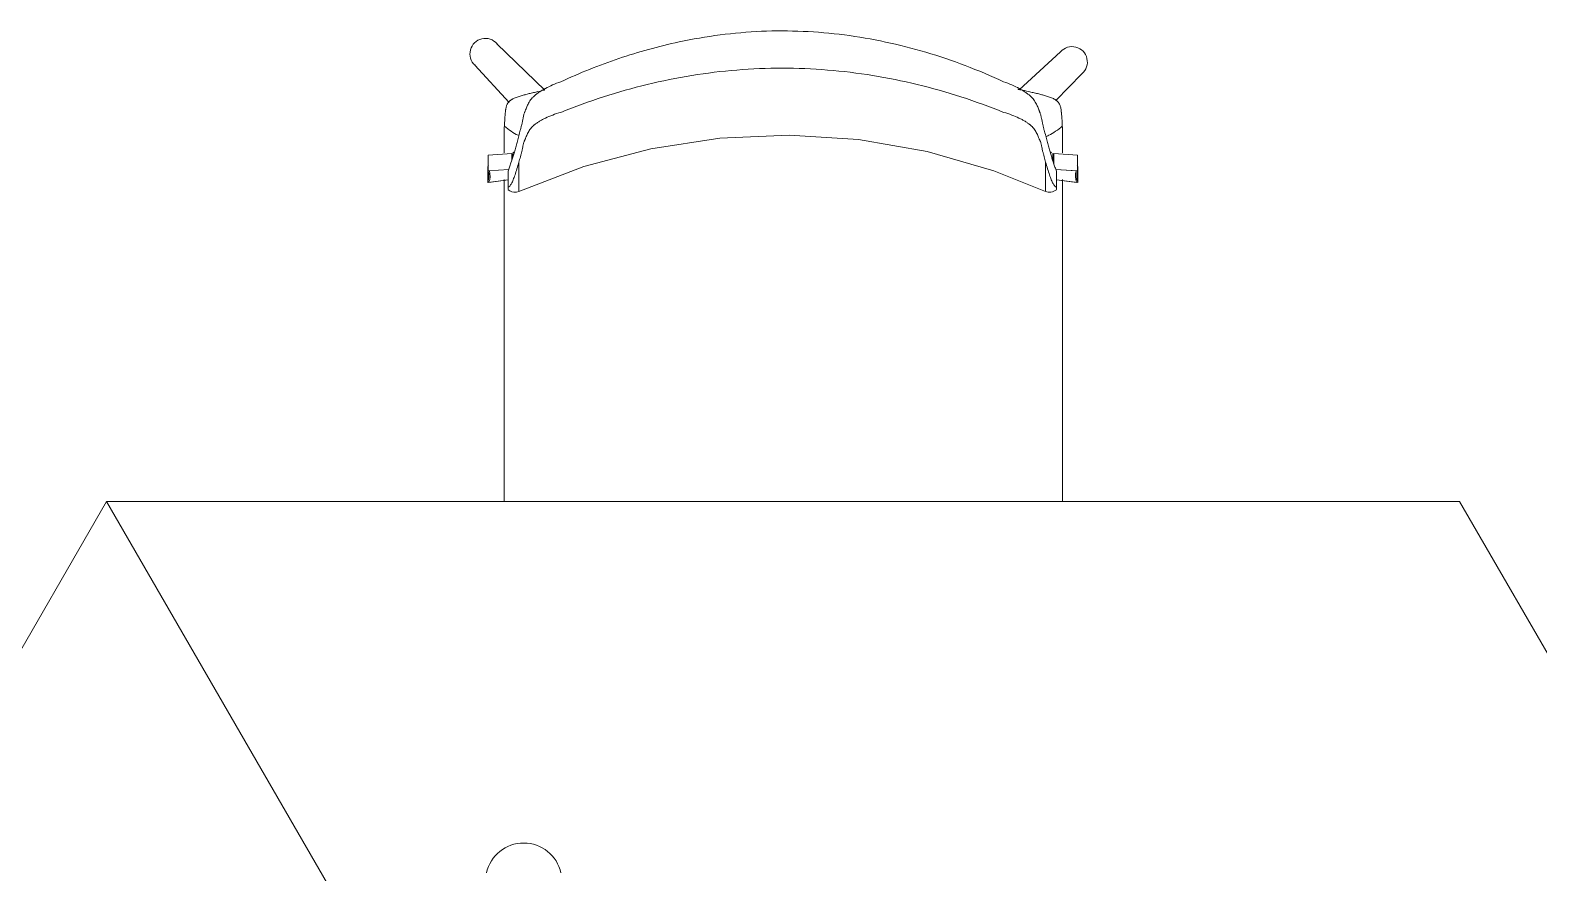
# Model space of a CAD drawing. Header units: millimetres. Extents: x 155927 to 326028, y -36033 to 97293.
# Drawn here: x 179660 to 180943, y 21562 to 22279 of the extents above; entities that cross this region are included whole.
import ezdxf

# ---------------------------------------------------------------- set-up
doc = ezdxf.new("R2010")
doc.units = ezdxf.units.MM
doc.header["$MEASUREMENT"] = 0
doc.layers.add('A-GENM', color=8, linetype='CONTINUOUS', lineweight=9)
doc.layers.add('I-FURN', color=8, linetype='CONTINUOUS', lineweight=9)

msp = doc.modelspace()

# ---------------------------------------------------------------- linework, layer by layer
at = {"layer": 'A-GENM'}
msp.add_arc((180079.8, 21554.8), 32.5, 12.6804, 167.3196, dxfattribs=at)
at = {"layer": 'I-FURN'}
for p, q in [((180097.8, 22227.5), (180057.1, 22266.9)), ((180536.1, 22260.2), (180501, 22228)), ((180038.4, 22248.7), (180067.4, 22217.2)), ((180532.2, 22218.7), (180554.3, 22241.5)), ((180187.9, 22177.8), (180246.4, 22186.8)), ((180246.4, 22186.8), (180305.5, 22189.3)), ((180305.5, 22189.3), (180364.5, 22185.5)), ((180364.5, 22185.5), (180422.7, 22175.3)), ((180049.7, 22172.2), (180069.6, 22173.6)), ((180049.7, 22158.9), (180049.7, 22172.2)), ((180069.6, 22173.6), (180069.6, 22167.7)), ((180070.6, 22173.6), (180070.6, 22170.6)), ((180130.8, 22162.6), (180187.9, 22177.8)), ((180422.7, 22175.3), (180479.5, 22158.9)), ((180529.5, 22173.6), (180530.2, 22173.5)), ((180529.5, 22167.7), (180529.5, 22173.6)), ((180530.4, 22173.6), (180550.4, 22172.3)), ((180530.4, 22164.8), (180530.4, 22173.6)), ((180550.4, 22172.3), (180550.4, 22158.9)), ((180049.4, 22162.5), (180049.4, 22149.2)), ((180067.1, 22160.1), (180049.7, 22158.9)), ((180066.6, 22145), (180066.6, 22158.6)), ((180075.7, 22141.4), (180130.8, 22162.6)), ((180479.5, 22158.9), (180523.4, 22141.4)), ((180550.4, 22158.9), (180532, 22160.2)), ((180549.4, 22158.9), (180532, 22160.1)), ((180532.6, 22145), (180532.6, 22158.6)), ((180550.7, 22149.2), (180550.7, 22162.5)), ((180049.4, 22149.2), (180066.6, 22151.2)), ((180050.3, 22149.2), (180066.6, 22151.2)), ((180532.6, 22151.4), (180550.7, 22149.2)), ((180532.6, 22151.2), (180549.7, 22149.2)), ((180066.6, 22142.9), (180068.1, 22141.9)), ((180068.1, 22141.9), (180069.8, 22141.1)), ((180069.8, 22141.1), (180071.3, 22140.8)), ((180071.3, 22140.8), (180073.6, 22140.8)), ((180073.6, 22140.8), (180075.7, 22141.4)), ((180525.5, 22140.8), (180523.4, 22141.4)), ((180527.8, 22140.8), (180525.5, 22140.8)), ((180529.3, 22141.1), (180527.8, 22140.8)), ((180531, 22141.9), (180529.3, 22141.1)), ((180532.6, 22142.9), (180531, 22141.9)), ((179725.3, 21877.9), (179150.3, 20882)), ((180280.3, 20916.6), (179725.3, 21877.9)), ((180875.3, 21877.9), (179725.3, 21877.9)), ((179725.3, 21877.9), (180280.3, 20916.6)), ((181450.3, 20882), (180875.3, 21877.9))]:
    msp.add_line(p, q, dxfattribs=at)
for centre, start, end in [((180047.2, 22258.5), 40.4176, 228.0338), ((180545.8, 22251.5), 310.3941, 138.0104)]:
    msp.add_arc(centre, 13.1, start, end, dxfattribs=at)
for centre, start_param, end_param in [((180032.9, 22167.9), 5.960696, 6.044337), ((180032.9, 22154.6), 5.960696, 6.540192), ((180033.8, 22154.6), 5.960696, 6.540192), ((180566.2, 22154.6), 2.884586, 3.464082), ((180567.2, 22154.6), 2.884586, 3.464082), ((180567.2, 22167.9), 3.380441, 3.464082)]:
    msp.add_ellipse(centre, major_axis=(17.4, 0), ratio=0.978487, start_param=start_param, end_param=end_param, dxfattribs=at)
for points, knots in [([(180111.4, 22234.7), (180127.5, 22242.2), (180160.3, 22255.4), (180217.3, 22271.2), (180281.8, 22279.7), (180352.7, 22276.5), (180410.5, 22264), (180455.3, 22248.9), (180477, 22239.7), (180487.7, 22234.7)], [-1, -1, -1, -1, -0.863636, -0.727273, -0.545455, -0.363636, -0.181818, -0.090909, 0, 0, 0, 0]), ([(180069, 22165.8), (180069.7, 22167.7), (180070.7, 22170.9), (180072.2, 22175.9), (180073.3, 22180), (180074.4, 22184.2), (180075.6, 22188.7), (180076.7, 22192.8), (180077.6, 22196.1), (180078.2, 22198.3), (180078.5, 22200), (180078.9, 22201.7), (180079.1, 22203.4), (180079.5, 22205.1), (180079.8, 22206.5), (180080.2, 22207.6), (180080.5, 22208.5), (180080.7, 22209), (180080.9, 22209.3), (180081, 22209.7), (180081.2, 22210.2), (180081.6, 22211.1), (180082.1, 22212.5), (180082.8, 22214.1), (180083.5, 22215.8), (180084.5, 22217.5), (180085.6, 22219.3), (180086.8, 22220.7), (180087.7, 22221.7), (180088.3, 22222.2), (180088.8, 22222.6), (180089.2, 22223.1), (180089.9, 22223.6), (180091.1, 22224.6), (180093, 22225.9), (180095.4, 22227.5), (180099.1, 22229.5), (180104.2, 22232), (180108.9, 22233.9), (180111.4, 22234.7)], [0, 0, 0, 0, 0.142857, 0.214286, 0.285714, 0.357143, 0.428571, 0.5, 0.535714, 0.571429, 0.589286, 0.607143, 0.642857, 0.660714, 0.678571, 0.696429, 0.705357, 0.709821, 0.714286, 0.71875, 0.723214, 0.732143, 0.75, 0.767857, 0.785714, 0.803571, 0.821429, 0.839286, 0.848214, 0.852679, 0.857143, 0.861607, 0.866071, 0.875, 0.892857, 0.910714, 0.928571, 0.964286, 1, 1, 1, 1]), ([(180487.7, 22208.7), (180475.8, 22213.5), (180451.6, 22222.3), (180402, 22236.4), (180338.3, 22246.8), (180260.8, 22246.8), (180197.1, 22236.4), (180147.5, 22222.4), (180123.4, 22213.5), (180111.4, 22208.7)], [-1, -1, -1, -1, -0.9, -0.8, -0.6, -0.4, -0.2, -0.1, 0, 0, 0, 0]), ([(180487.7, 22234.7), (180490.2, 22233.9), (180494.9, 22232), (180500.1, 22229.5), (180503.7, 22227.5), (180506.1, 22225.9), (180508, 22224.6), (180509.2, 22223.6), (180509.9, 22223.1), (180510.4, 22222.6), (180510.8, 22222.2), (180511.4, 22221.7), (180512.4, 22220.7), (180513.5, 22219.3), (180514.6, 22217.5), (180515.6, 22215.8), (180516.3, 22214.1), (180517, 22212.5), (180517.5, 22211.1), (180517.9, 22210.2), (180518.1, 22209.7), (180518.2, 22209.3), (180518.4, 22209), (180518.6, 22208.5), (180518.9, 22207.6), (180519.3, 22206.5), (180519.6, 22205.1), (180520, 22203.4), (180520.3, 22201.7), (180520.6, 22200), (180520.9, 22198.7), (180521.2, 22197.4), (180521.6, 22195.7), (180522.4, 22192.8), (180523.5, 22188.7), (180524.7, 22184.2), (180525.8, 22180), (180526.9, 22175.9), (180528, 22172.2), (180529.1, 22168.7), (180529.8, 22166.7), (180530.1, 22165.8)], [0, 0, 0, 0, 0.035714, 0.071429, 0.089286, 0.107143, 0.125, 0.133929, 0.138393, 0.142857, 0.147321, 0.151786, 0.160714, 0.178571, 0.196429, 0.214286, 0.232143, 0.25, 0.267857, 0.276786, 0.28125, 0.285714, 0.290179, 0.294643, 0.303571, 0.321429, 0.339286, 0.357143, 0.392857, 0.410714, 0.428571, 0.446429, 0.464286, 0.5, 0.571429, 0.642857, 0.714286, 0.785714, 0.857143, 0.928571, 1, 1, 1, 1]), ([(180063.4, 22197), (180063.4, 22198.1), (180063.5, 22199.7), (180063.7, 22201.7), (180063.7, 22202.8), (180063.8, 22203.6), (180063.8, 22204.4), (180063.9, 22205.4), (180064, 22206.6), (180064.1, 22207.8), (180064.2, 22208.7), (180064.3, 22209.2), (180064.3, 22209.6), (180064.4, 22210), (180064.4, 22210.5), (180064.6, 22211.4), (180064.8, 22212.6), (180065.1, 22214), (180065.5, 22215.2), (180066.2, 22216.4), (180067.1, 22217.6), (180068, 22218.5), (180068.9, 22219.2), (180069.6, 22219.6), (180070.3, 22220), (180071.3, 22220.5), (180072.6, 22221.1), (180074.3, 22221.7), (180076, 22222.3), (180077.8, 22222.8), (180079.4, 22223.3), (180080.9, 22223.7), (180082.6, 22224.2), (180084.4, 22224.6), (180086.9, 22225.2), (180091.3, 22226.2), (180095.1, 22227.1), (180097.4, 22227.6)], [0, 0, 0, 0, 0.0625, 0.09375, 0.109375, 0.125, 0.140625, 0.15625, 0.1875, 0.21875, 0.234375, 0.242188, 0.25, 0.257812, 0.265625, 0.28125, 0.3125, 0.34375, 0.375, 0.40625, 0.4375, 0.46875, 0.484375, 0.5, 0.515625, 0.53125, 0.5625, 0.59375, 0.625, 0.65625, 0.6875, 0.71875, 0.75, 0.78125, 0.8125, 0.875, 1, 1, 1, 1]), ([(180503.6, 22227.6), (180505.9, 22227.1), (180509.7, 22226.2), (180514.1, 22225.2), (180516.6, 22224.6), (180518.4, 22224.2), (180520.1, 22223.7), (180521.6, 22223.3), (180523.2, 22222.8), (180525, 22222.3), (180526.8, 22221.7), (180528.4, 22221.1), (180529.8, 22220.5), (180530.7, 22220), (180531.4, 22219.6), (180532.1, 22219.2), (180533, 22218.5), (180533.9, 22217.6), (180534.8, 22216.4), (180535.5, 22215.2), (180535.9, 22214), (180536.2, 22212.6), (180536.5, 22211.4), (180536.6, 22210.5), (180536.7, 22210), (180536.7, 22209.6), (180536.7, 22209.2), (180536.8, 22208.7), (180536.9, 22207.8), (180537, 22206.6), (180537.1, 22205.4), (180537.2, 22204.4), (180537.2, 22203.6), (180537.3, 22202.8), (180537.4, 22201.7), (180537.5, 22199.7), (180537.6, 22198.1), (180537.6, 22197)], [0, 0, 0, 0, 0.125, 0.1875, 0.21875, 0.25, 0.28125, 0.3125, 0.34375, 0.375, 0.40625, 0.4375, 0.46875, 0.484375, 0.5, 0.515625, 0.53125, 0.5625, 0.59375, 0.625, 0.65625, 0.6875, 0.71875, 0.734375, 0.742188, 0.75, 0.757812, 0.765625, 0.78125, 0.8125, 0.84375, 0.859375, 0.875, 0.890625, 0.90625, 0.9375, 1, 1, 1, 1]), ([(180111.4, 22208.7), (180108.9, 22208), (180104.3, 22206.5), (180099.2, 22204.4), (180095.6, 22202.5), (180093.2, 22201.1), (180091.3, 22199.9), (180090.1, 22199), (180089.4, 22198.5), (180088.9, 22198.2), (180088.5, 22197.8), (180087.9, 22197.2), (180086.9, 22196.3), (180085.7, 22194.9), (180084.5, 22193.2), (180083.6, 22191.5), (180082.7, 22189.8), (180082, 22188.2), (180081.5, 22186.9), (180081.1, 22186), (180080.9, 22185.5), (180080.7, 22185.2), (180080.6, 22184.8), (180080.4, 22184.4), (180080, 22183.6), (180079.7, 22182.6), (180079.4, 22181.4), (180079.1, 22179.9), (180078.8, 22178.5), (180078.6, 22177), (180078.3, 22175.8), (180078, 22174.6), (180077.5, 22173), (180076.8, 22170.2), (180076.1, 22167.9), (180075.7, 22166.3)], [0, 0, 0, 0, 0.0625, 0.125, 0.15625, 0.1875, 0.21875, 0.234375, 0.242188, 0.25, 0.257812, 0.265625, 0.28125, 0.3125, 0.34375, 0.375, 0.40625, 0.4375, 0.46875, 0.484375, 0.492188, 0.5, 0.507812, 0.515625, 0.53125, 0.5625, 0.59375, 0.625, 0.6875, 0.71875, 0.75, 0.78125, 0.8125, 0.875, 1, 1, 1, 1]), ([(180523.4, 22166.3), (180523, 22167.9), (180522.3, 22170.2), (180521.6, 22173), (180521.2, 22174.6), (180520.8, 22175.8), (180520.5, 22177), (180520.3, 22178.5), (180520, 22179.9), (180519.7, 22181.4), (180519.4, 22182.6), (180519.1, 22183.6), (180518.8, 22184.4), (180518.6, 22184.8), (180518.4, 22185.2), (180518.2, 22185.5), (180518, 22186), (180517.6, 22186.9), (180517.1, 22188.2), (180516.4, 22189.8), (180515.5, 22191.5), (180514.6, 22193.2), (180513.4, 22194.9), (180512.2, 22196.3), (180511.2, 22197.2), (180510.6, 22197.8), (180510.2, 22198.2), (180509.7, 22198.5), (180509, 22199), (180507.8, 22199.9), (180505.9, 22201.1), (180503.5, 22202.5), (180499.9, 22204.4), (180494.8, 22206.5), (180490.2, 22208), (180487.7, 22208.7)], [0, 0, 0, 0, 0.125, 0.1875, 0.21875, 0.25, 0.28125, 0.3125, 0.375, 0.40625, 0.4375, 0.46875, 0.484375, 0.492188, 0.5, 0.507812, 0.515625, 0.53125, 0.5625, 0.59375, 0.625, 0.65625, 0.6875, 0.71875, 0.734375, 0.742188, 0.75, 0.757812, 0.765625, 0.78125, 0.8125, 0.84375, 0.875, 0.9375, 1, 1, 1, 1]), ([(180063.4, 22197), (180065.3, 22195.4), (180069.1, 22192.5), (180073, 22190.2), (180075, 22189.2), (180075, 22189.2)], [0, 0, 0, 0, 0.02777778, 0.05555556, 0.0557088, 0.0557088, 0.0557088, 0.0557088]), ([(180523.6, 22188), (180524.4, 22188.4), (180527.2, 22189.7), (180531.9, 22192.5), (180535.8, 22195.4), (180537.6, 22197)], [0.93303317, 0.93303317, 0.93303317, 0.93303317, 0.94444444, 0.97222222, 1, 1, 1, 1]), ([(180075.7, 22142), (180075.7, 22142.3), (180075.7, 22142.9), (180075.7, 22144.9), (180075.7, 22148.8), (180075.7, 22156), (180075.7, 22162.6), (180075.7, 22166.3)], [0.4444444, 0.4444444, 0.4444444, 0.4444444, 0.5138889, 0.5833333, 0.7222222, 0.8611111, 1, 1, 1, 1]), ([(180523.4, 22166.3), (180523.4, 22163.3), (180523.4, 22157.9), (180523.4, 22151.6), (180523.4, 22146.8), (180523.4, 22144.2), (180523.4, 22142.7), (180523.4, 22142.2), (180523.4, 22142)], [0, 0, 0, 0, 0.1111111, 0.2222222, 0.3333333, 0.4444444, 0.5, 0.5555556, 0.5555556, 0.5555556, 0.5555556]), ([(180530.2, 22165.5), (180530.6, 22164.3), (180531.4, 22161.9), (180532.2, 22159.7), (180532.6, 22158.6)], [0.034592, 0.034592, 0.034592, 0.034592, 0.5, 1, 1, 1, 1]), ([(180063.2, 21877.6), (180063.2, 21877.8), (180063.2, 21880.4), (180063.2, 21885.6), (180063.2, 21893.2), (180063.2, 21900.8), (180063.2, 21910.9), (180063.2, 21923.4), (180063.2, 21935.8), (180063.2, 21945.9), (180063.2, 21953.5), (180063.2, 21961.2), (180063.2, 21971.2), (180063.2, 21983.7), (180063.2, 21998.7), (180063.2, 22013.9), (180063.2, 22029), (180063.2, 22043.9), (180063.2, 22056.3), (180063.2, 22066.4), (180063.2, 22074), (180063.2, 22081.6), (180063.2, 22091.5), (180063.2, 22103.7), (180063.2, 22116.1), (180063.2, 22126.2), (180063.2, 22133.9), (180063.2, 22141.7), (180063.2, 22147.6), (180063.2, 22150.8), (180063.2, 22151.5)], [-0.7511307, -0.7511307, -0.7511307, -0.7511307, -0.75, -0.7321429, -0.7142857, -0.6964286, -0.6785714, -0.6428571, -0.6071429, -0.5892857, -0.5714286, -0.5535714, -0.5357143, -0.5, -0.4642857, -0.4285714, -0.3928571, -0.3571429, -0.3214286, -0.3035714, -0.2857143, -0.2678571, -0.25, -0.2142857, -0.1785714, -0.1607143, -0.1428571, -0.125, -0.1071429, -0.1022726, -0.1022726, -0.1022726, -0.1022726]), ([(180066.6, 22145), (180066.6, 22144.5), (180066.6, 22143.6), (180066.6, 22143), (180066.6, 22142.9), (180066.6, 22143.5), (180066.6, 22144.3), (180066.6, 22144.6)], [0, 0, 0, 0, 0.125, 0.25, 0.375, 0.5, 0.5828112, 0.5828112, 0.5828112, 0.5828112]), ([(180532.6, 22144.6), (180532.6, 22144.3), (180532.6, 22143.5), (180532.6, 22142.9), (180532.6, 22143), (180532.6, 22143.6), (180532.6, 22144.5), (180532.6, 22145)], [0.4162183, 0.4162183, 0.4162183, 0.4162183, 0.5, 0.625, 0.75, 0.875, 1, 1, 1, 1]), ([(180537.8, 22151.5), (180537.8, 22151), (180537.8, 22145.5), (180537.8, 22134.7), (180537.8, 22119.3), (180537.8, 22104.2), (180537.8, 22091.7), (180537.8, 22081.6), (180537.8, 22074), (180537.8, 22066.3), (180537.8, 22056.2), (180537.8, 22043.7), (180537.8, 22031.3), (180537.8, 22021.3), (180537.8, 22013.7), (180537.8, 22006.2), (180537.8, 21996.2), (180537.8, 21983.9), (180537.8, 21971.5), (180537.8, 21961.5), (180537.8, 21953.8), (180537.8, 21946.2), (180537.8, 21936.1), (180537.8, 21923.5), (180537.8, 21908.4), (180537.8, 21893.1), (180537.8, 21882.8), (180537.8, 21877.7), (180537.8, 21877.6)], [-0.896036, -0.896036, -0.896036, -0.896036, -0.8928571, -0.8571429, -0.8214286, -0.7857143, -0.75, -0.7321429, -0.7142857, -0.6964286, -0.6785714, -0.6428571, -0.6071429, -0.5892857, -0.5714286, -0.5535714, -0.5357143, -0.5, -0.4642857, -0.4464286, -0.4285714, -0.4107143, -0.3928571, -0.3571429, -0.3214286, -0.2857143, -0.25, -0.2493139, -0.2493139, -0.2493139, -0.2493139])]:
    msp.add_open_spline(points, degree=3, knots=knots, dxfattribs=at)
for points in [[(180503.6, 22227.6), (180502.4, 22227.8), (180501.2, 22228), (180499.9, 22228.3)], [(180500, 22228.2), (180501.2, 22228), (180502.4, 22227.8), (180503.6, 22227.6)], [(180063.2, 22193.1), (180063.2, 22193.8), (180063.3, 22195.1), (180063.3, 22196.3), (180063.4, 22197)], [(180537.6, 22197), (180537.7, 22196.3), (180537.7, 22195.1), (180537.8, 22193.8), (180537.8, 22193.1)], [(180063.2, 22174.2), (180063.2, 22180.7), (180063.2, 22187), (180063.2, 22193.1)], [(180537.8, 22193.1), (180537.8, 22187), (180537.8, 22180.7), (180537.8, 22174.2)], [(180071.9, 22175.2), (180071.5, 22174.9), (180071.1, 22174.7), (180070.7, 22174.4)], [(180528.4, 22174.4), (180528, 22174.7), (180527.6, 22174.9), (180527.2, 22175.2)], [(180075.7, 22166.3), (180075.1, 22164.3), (180074, 22160.5), (180072.4, 22155.5), (180070.9, 22151.3), (180069.4, 22148), (180067.9, 22145.9), (180067, 22145.2), (180066.6, 22145)], [(180066.6, 22158.6), (180066.9, 22159.7), (180067.8, 22162), (180068.6, 22164.5), (180069, 22165.8)], [(180532.6, 22145), (180532.1, 22145.2), (180531.2, 22145.9), (180529.7, 22148), (180528.2, 22151.3), (180526.7, 22155.5), (180525.1, 22160.5), (180524, 22164.3), (180523.4, 22166.3)]]:
    msp.add_open_spline(points, degree=3, dxfattribs=at)

doc.saveas('drawing.dxf')
